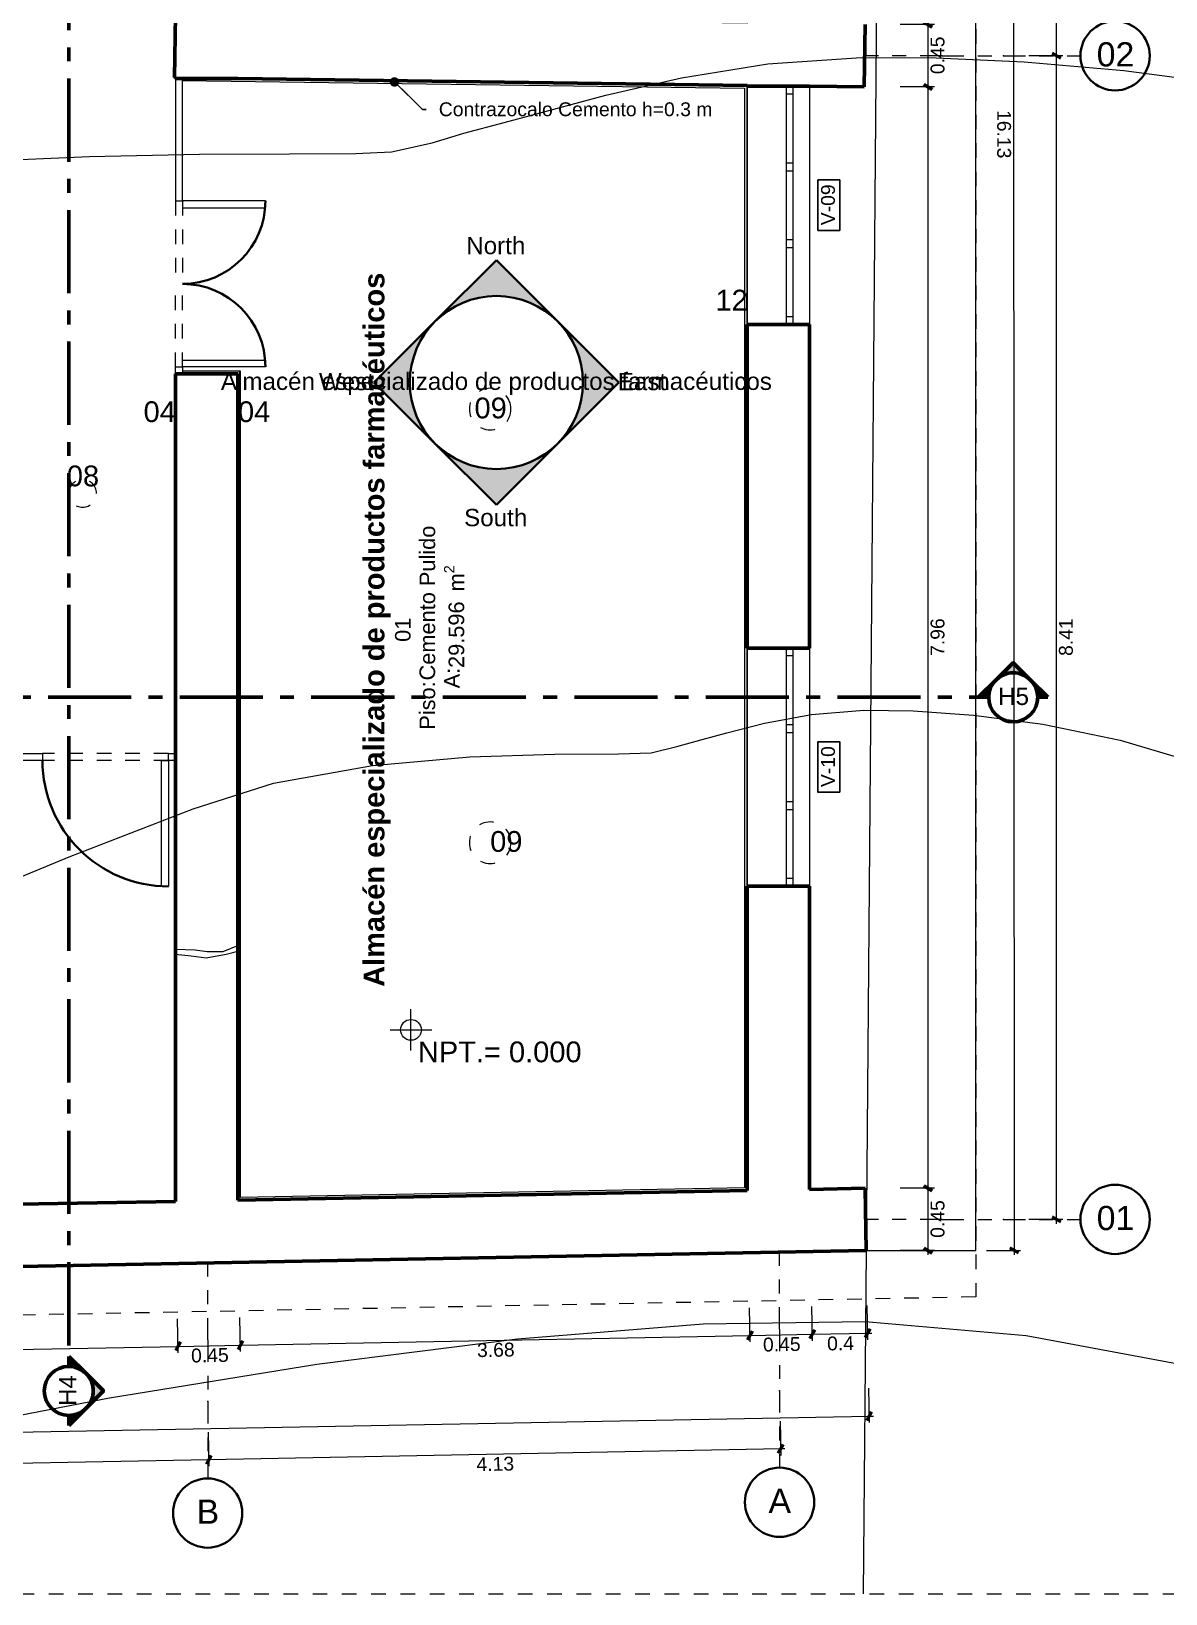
# Model space of a CAD drawing. Header units: metres. Extents: x 48 to 635, y -15 to 39.
# Drawn here: x 372.74 to 380.93, y 3.75 to 15.04 of the extents above; entities that cross this region are included whole.
import ezdxf

# ---------------------------------------------------------------- set-up
doc = ezdxf.new("R2010")
doc.units = ezdxf.units.M
doc.header["$MEASUREMENT"] = 0
for name, pattern in [('Dashed', [0.211667, 0.105833, -0.105833]), ('Dot & Dashed', [0.335139, 0.15875, -0.088194, 0, -0.088194]), ('Hidden Line', [0.15875, 0.105833, -0.052917]), ('Linea punta', [0.85, 0.6, -0.125, 0, -0.125])]:
    doc.linetypes.add(name, pattern=pattern)
for name, color, linetype in [('2D Drafting - General', 7, 'Continuous'), ('Annotation - Label', 7, 'Continuous'), ('Dimensioning - General', 7, 'Continuous'), ('Interior - Furniture', 7, 'Continuous'), ('Interior - Lamp', 7, 'Continuous'), ('Interior - Stair & Railing', 7, 'Continuous'), ('Marker - Interior Elevation', 7, 'Continuous'), ('Marker - Section', 7, 'Continuous'), ('Model Unit - Zone', 7, 'Continuous'), ('Shell - Roof', 7, 'Continuous'), ('Site & Landscape - Terrain', 7, 'Continuous'), ('Structural - Bearing', 7, 'Continuous'), ('Structural - Grid', 7, 'Continuous')]:
    doc.layers.add(name, color=color, linetype=linetype)
doc.styles.add('GENERATED_STYLE_1', font='')
doc.styles.add('GENERATED_STYLE_5', font='')
doc.styles.get('GENERATED_STYLE_1').set_extended_font_data('Arial')
doc.styles.get('GENERATED_STYLE_5').set_extended_font_data('Arial', bold=True)
doc.dimstyles.new('GENERATED_STYLE__1', dxfattribs={"dimtxt": 0.1, "dimasz": 0.0475, "dimexe": 0.18, "dimexo": 0.2, "dimgap": 0.09, "dimtad": 3, "dimzin": 0, "dimdsep": 46, "dimtxsty": 'GENERATED_STYLE_1', "dimblk": 'ARROWHEAD_2', "dimblk1": 'ARROWHEAD_2', "dimblk2": 'ARROWHEAD_2', "dimcen": 0.09, "dimclrd": 256, "dimclre": 256, "dimclrt": 5, "dimazin": 0, "dimtfac": 1, "dimtdec": 4, "dimtmove": 0, "dimatfit": 3, "dimfxl": 1, "dimtolj": 1, "dimtzin": 0, "dimarcsym": 0})
doc.dimstyles.new('GENERATED_STYLE__6', dxfattribs={"dimtxt": 0.18, "dimasz": 0.1368, "dimexe": 0.18, "dimexo": 0.0625, "dimgap": 0.09, "dimtad": 0, "dimtih": 1, "dimtoh": 1, "dimdec": 4, "dimzin": 0, "dimdsep": 46, "dimcen": 0.09, "dimadec": 0, "dimazin": 0, "dimtfac": 1, "dimtdec": 4, "dimtmove": 0, "dimatfit": 3, "dimldrblk": 'ARROWHEAD_11', "dimfxl": 1, "dimtolj": 1, "dimtzin": 0, "dimarcsym": 0})

# ---------------------------------------------------------------- blocks, each defined once
blk = doc.blocks.new('*D82', base_point=(304.384, 0))
at = {"layer": 'Dimensioning - General', "color": 151, "linetype": 'Continuous', "lineweight": 20, "true_color": 0x80c2ff}
for p, q in [((379.265, 6.68), (379.018, 6.68)), ((379.218, 6.23), (379.218, 6.68)), ((379.265, 6.23), (379.018, 6.23)), ((379.218, 6.2), (379.218, 6.23))]:
    blk.add_line(p, q, dxfattribs=at)
at = {"layer": 'Dimensioning - General', "color": 7, "linetype": 'Continuous', "lineweight": 60}
for p, q in [((379.187, 6.698), (379.249, 6.662)), ((379.187, 6.248), (379.249, 6.212))]:
    blk.add_line(p, q, dxfattribs=at)
at = {"layer": 'Dimensioning - General', "color": 5, "lineweight": 25, "insert": (379.338, 6.322), "char_height": 0.1, "attachment_point": 7, "rotation": 90, "style": 'GENERATED_STYLE_1'}
blk.add_mtext('\\A1;{\\pql;\\fArial|b0|i0|c0|p34;0.45}', dxfattribs=at)
blk = doc.blocks.new('ARROWHEAD_2')
at = {"color": 0, "linetype": 'Continuous', "lineweight": 0}
for p, q in [((0, 0), (-1, 0)), ((-0.38, -0.66), (0.38, 0.66))]:
    blk.add_line(p, q, dxfattribs=at)
blk = doc.blocks.new('*D83', base_point=(304.384, 0))
at = {"layer": 'Dimensioning - General', "color": 151, "linetype": 'Continuous', "lineweight": 20, "true_color": 0x80c2ff}
blk.add_line((379.265, 6.68), (379.018, 6.68), dxfattribs=at)
at = {"layer": 'Dimensioning - General', "color": 7, "linetype": 'Continuous', "lineweight": 60}
blk.add_line((379.187, 6.698), (379.249, 6.662), dxfattribs=at)
blk = doc.blocks.new('*D84', base_point=(304.384, 0))
at = {"layer": 'Dimensioning - General', "color": 151, "linetype": 'Continuous', "lineweight": 20, "true_color": 0x80c2ff}
for p, q in [((379.265, 14.635), (379.018, 14.635)), ((379.218, 6.68), (379.218, 14.635)), ((379.265, 6.68), (379.018, 6.68))]:
    blk.add_line(p, q, dxfattribs=at)
at = {"layer": 'Dimensioning - General', "color": 7, "linetype": 'Continuous', "lineweight": 60}
for p, q in [((379.187, 14.653), (379.249, 14.617)), ((379.187, 6.698), (379.249, 6.662))]:
    blk.add_line(p, q, dxfattribs=at)
at = {"layer": 'Dimensioning - General', "color": 5, "lineweight": 25, "insert": (379.338, 10.525), "char_height": 0.1, "attachment_point": 7, "rotation": 90, "style": 'GENERATED_STYLE_1'}
blk.add_mtext('\\A1;{\\pql;\\fArial|b0|i0|c0|p34;7.96}', dxfattribs=at)
blk = doc.blocks.new('*D85', base_point=(304.384, 0))
at = {"layer": 'Dimensioning - General', "color": 151, "linetype": 'Continuous', "lineweight": 20, "true_color": 0x80c2ff}
for p, q in [((379.265, 15.085), (379.018, 15.085)), ((379.218, 14.635), (379.218, 15.085)), ((379.265, 14.635), (379.018, 14.635))]:
    blk.add_line(p, q, dxfattribs=at)
at = {"layer": 'Dimensioning - General', "color": 7, "linetype": 'Continuous', "lineweight": 60}
for p, q in [((379.187, 15.103), (379.249, 15.067)), ((379.187, 14.653), (379.249, 14.617))]:
    blk.add_line(p, q, dxfattribs=at)
at = {"layer": 'Dimensioning - General', "color": 5, "lineweight": 25, "insert": (379.338, 14.727), "char_height": 0.1, "attachment_point": 7, "rotation": 90, "style": 'GENERATED_STYLE_1'}
blk.add_mtext('\\A1;{\\pql;\\fArial|b0|i0|c0|p34;0.45}', dxfattribs=at)
blk = doc.blocks.new('*D95', base_point=(304.384, 0))
at = {"layer": 'Dimensioning - General', "color": 151, "linetype": 'Continuous', "lineweight": 20, "true_color": 0x80c2ff}
for p, q in [((369.563, 5.411), (369.559, 5.657)), ((369.563, 5.457), (373.803, 5.538)), ((369.113, 5.449), (369.563, 5.457))]:
    blk.add_line(p, q, dxfattribs=at)
at = {"layer": 'Dimensioning - General', "color": 7, "linetype": 'Continuous', "lineweight": 60}
for p, q in [((369.13, 5.48), (369.095, 5.417)), ((369.58, 5.489), (369.545, 5.426))]:
    blk.add_line(p, q, dxfattribs=at)
at = {"layer": 'Dimensioning - General', "color": 5, "lineweight": 25, "insert": (369.207, 5.331), "char_height": 0.1, "attachment_point": 7, "rotation": 1.0914, "style": 'GENERATED_STYLE_1'}
blk.add_mtext('\\A1;{\\pql;\\fArial|b0|i0|c0|p34;0.45}', dxfattribs=at)
blk = doc.blocks.new('*D96', base_point=(304.384, 0))
at = {"layer": 'Dimensioning - General', "color": 151, "linetype": 'Continuous', "lineweight": 20, "true_color": 0x80c2ff}
for p, q in [((373.803, 5.491), (373.799, 5.738)), ((369.563, 5.457), (373.803, 5.538)), ((373.803, 5.538), (374.253, 5.547))]:
    blk.add_line(p, q, dxfattribs=at)
at = {"layer": 'Dimensioning - General', "color": 7, "linetype": 'Continuous', "lineweight": 60}
for p, q in [((373.82, 5.57), (373.785, 5.507)), ((369.58, 5.489), (369.545, 5.426))]:
    blk.add_line(p, q, dxfattribs=at)
at = {"layer": 'Dimensioning - General', "color": 5, "lineweight": 25, "insert": (371.552, 5.375), "char_height": 0.1, "attachment_point": 7, "rotation": 1.0914, "style": 'GENERATED_STYLE_1'}
blk.add_mtext('\\A1;{\\pql;\\fArial|b0|i0|c0|p34;4.24}', dxfattribs=at)
blk = doc.blocks.new('*D97', base_point=(304.384, 0))
at = {"layer": 'Dimensioning - General', "color": 151, "linetype": 'Continuous', "lineweight": 20, "true_color": 0x80c2ff}
for p, q in [((374.253, 5.5), (374.249, 5.747)), ((373.803, 5.538), (374.253, 5.547)), ((374.253, 5.547), (377.933, 5.617))]:
    blk.add_line(p, q, dxfattribs=at)
at = {"layer": 'Dimensioning - General', "color": 7, "linetype": 'Continuous', "lineweight": 60}
for p, q in [((373.82, 5.57), (373.785, 5.507)), ((374.27, 5.578), (374.235, 5.515))]:
    blk.add_line(p, q, dxfattribs=at)
at = {"layer": 'Dimensioning - General', "color": 5, "lineweight": 25, "insert": (373.897, 5.42), "char_height": 0.1, "attachment_point": 7, "rotation": 1.0914, "style": 'GENERATED_STYLE_1'}
blk.add_mtext('\\A1;{\\pql;\\fArial|b0|i0|c0|p34;0.45}', dxfattribs=at)
blk = doc.blocks.new('*D98', base_point=(304.384, 0))
at = {"layer": 'Dimensioning - General', "color": 151, "linetype": 'Continuous', "lineweight": 20, "true_color": 0x80c2ff}
for p, q in [((377.933, 5.57), (377.929, 5.817)), ((374.253, 5.547), (377.933, 5.617)), ((377.933, 5.617), (378.383, 5.625))]:
    blk.add_line(p, q, dxfattribs=at)
at = {"layer": 'Dimensioning - General', "color": 7, "linetype": 'Continuous', "lineweight": 60}
for p, q in [((377.95, 5.648), (377.915, 5.585)), ((374.27, 5.578), (374.235, 5.515))]:
    blk.add_line(p, q, dxfattribs=at)
at = {"layer": 'Dimensioning - General', "color": 5, "lineweight": 25, "insert": (375.962, 5.459), "char_height": 0.1, "attachment_point": 7, "rotation": 1.0914, "style": 'GENERATED_STYLE_1'}
blk.add_mtext('\\A1;{\\pql;\\fArial|b0|i0|c0|p34;3.68}', dxfattribs=at)
blk = doc.blocks.new('*D99', base_point=(304.384, 0))
at = {"layer": 'Dimensioning - General', "color": 151, "linetype": 'Continuous', "lineweight": 20, "true_color": 0x80c2ff}
for p, q in [((378.383, 5.579), (378.379, 5.825)), ((377.933, 5.617), (378.383, 5.625)), ((378.383, 5.625), (378.782, 5.633))]:
    blk.add_line(p, q, dxfattribs=at)
at = {"layer": 'Dimensioning - General', "color": 7, "linetype": 'Continuous', "lineweight": 60}
for p, q in [((377.95, 5.648), (377.915, 5.585)), ((378.4, 5.657), (378.365, 5.594))]:
    blk.add_line(p, q, dxfattribs=at)
at = {"layer": 'Dimensioning - General', "color": 5, "lineweight": 25, "insert": (378.027, 5.499), "char_height": 0.1, "attachment_point": 7, "rotation": 1.0914, "style": 'GENERATED_STYLE_1'}
blk.add_mtext('\\A1;{\\pql;\\fArial|b0|i0|c0|p34;0.45}', dxfattribs=at)
blk = doc.blocks.new('*D100', base_point=(304.384, 0))
at = {"layer": 'Dimensioning - General', "color": 151, "linetype": 'Continuous', "lineweight": 20, "true_color": 0x80c2ff}
for p, q in [((378.783, 5.586), (378.779, 5.833)), ((378.383, 5.625), (378.782, 5.633)), ((378.782, 5.633), (378.813, 5.634))]:
    blk.add_line(p, q, dxfattribs=at)
at = {"layer": 'Dimensioning - General', "color": 7, "linetype": 'Continuous', "lineweight": 60}
for p, q in [((378.4, 5.657), (378.365, 5.594)), ((378.765, 5.601), (378.8, 5.665))]:
    blk.add_line(p, q, dxfattribs=at)
at = {"layer": 'Dimensioning - General', "color": 5, "lineweight": 25, "insert": (378.49, 5.507), "char_height": 0.1, "attachment_point": 7, "rotation": 1.0914, "style": 'GENERATED_STYLE_1'}
blk.add_mtext('\\A1;{\\pql;\\fArial|b0|i0|c0|p34;0.4}', dxfattribs=at)
blk = doc.blocks.new('*D118', base_point=(304.384, 0))
at = {"layer": 'Dimensioning - General', "color": 151, "linetype": 'Continuous', "lineweight": 20, "true_color": 0x80c2ff}
for p, q in [((380.192, 14.86), (379.945, 14.86)), ((380.145, 6.455), (380.145, 14.86)), ((380.192, 6.455), (379.945, 6.455)), ((380.145, 6.424), (380.145, 6.455))]:
    blk.add_line(p, q, dxfattribs=at)
at = {"layer": 'Dimensioning - General', "color": 7, "linetype": 'Continuous', "lineweight": 60}
for p, q in [((380.114, 14.878), (380.176, 14.842)), ((380.114, 6.473), (380.176, 6.437))]:
    blk.add_line(p, q, dxfattribs=at)
at = {"layer": 'Dimensioning - General', "color": 5, "lineweight": 25, "insert": (380.265, 10.525), "char_height": 0.1, "attachment_point": 7, "rotation": 90, "style": 'GENERATED_STYLE_1'}
blk.add_mtext('\\A1;{\\pql;\\fArial|b0|i0|c0|p34;8.41}', dxfattribs=at)
blk = doc.blocks.new('*D119', base_point=(304.384, 0))
at = {"layer": 'Dimensioning - General', "color": 151, "linetype": 'Continuous', "lineweight": 20, "true_color": 0x80c2ff}
for p, q in [((380.192, 17.747), (379.945, 17.747)), ((380.145, 14.86), (380.145, 17.747)), ((380.192, 14.86), (379.945, 14.86))]:
    blk.add_line(p, q, dxfattribs=at)
at = {"layer": 'Dimensioning - General', "color": 7, "linetype": 'Continuous', "lineweight": 60}
for p, q in [((380.114, 17.765), (380.176, 17.729)), ((380.114, 14.878), (380.176, 14.842))]:
    blk.add_line(p, q, dxfattribs=at)
at = {"layer": 'Dimensioning - General', "color": 5, "lineweight": 25, "insert": (380.265, 16.171), "char_height": 0.1, "attachment_point": 7, "rotation": 90, "style": 'GENERATED_STYLE_1'}
blk.add_mtext('\\A1;{\\pql;\\fArial|b0|i0|c0|p34;2.89}', dxfattribs=at)
blk = doc.blocks.new('*D121', base_point=(304.384, 0))
at = {"layer": 'Dimensioning - General', "color": 151, "linetype": 'Continuous', "lineweight": 20, "true_color": 0x80c2ff}
for p, q in [((379.632, 22.363), (379.879, 22.363)), ((379.832, 22.393), (379.832, 22.363)), ((379.832, 22.363), (379.84, 6.231)), ((379.64, 6.231), (379.887, 6.231)), ((379.84, 6.231), (379.84, 6.2))]:
    blk.add_line(p, q, dxfattribs=at)
at = {"layer": 'Dimensioning - General', "color": 7, "linetype": 'Continuous', "lineweight": 60}
for p, q in [((379.863, 22.345), (379.801, 22.381)), ((379.809, 6.249), (379.872, 6.213))]:
    blk.add_line(p, q, dxfattribs=at)
at = {"layer": 'Dimensioning - General', "color": 5, "lineweight": 25, "insert": (379.716, 14.468), "char_height": 0.1, "attachment_point": 7, "rotation": 270.0302, "style": 'GENERATED_STYLE_1'}
blk.add_mtext('\\A1;{\\pql;\\fArial|b0|i0|c0|p34;16.13}', dxfattribs=at)
blk = doc.blocks.new('*D122', base_point=(304.384, 0))
at = {"layer": 'Dimensioning - General', "color": 151, "linetype": 'Continuous', "lineweight": 20, "true_color": 0x80c2ff}
for p, q in [((378.15, 4.997), (378.155, 4.75)), ((378.154, 4.797), (374.024, 4.718)), ((378.185, 4.798), (378.154, 4.797))]:
    blk.add_line(p, q, dxfattribs=at)
at = {"layer": 'Dimensioning - General', "color": 7, "linetype": 'Continuous', "lineweight": 60}
for p, q in [((374.007, 4.687), (374.042, 4.75)), ((378.137, 4.766), (378.172, 4.829))]:
    blk.add_line(p, q, dxfattribs=at)
at = {"layer": 'Dimensioning - General', "color": 5, "lineweight": 25, "insert": (375.958, 4.635), "char_height": 0.1, "attachment_point": 7, "rotation": 1.0914, "style": 'GENERATED_STYLE_1'}
blk.add_mtext('\\A1;{\\pql;\\fArial|b0|i0|c0|p34;4.13}', dxfattribs=at)
blk = doc.blocks.new('*D123', base_point=(304.384, 0))
at = {"layer": 'Dimensioning - General', "color": 151, "linetype": 'Continuous', "lineweight": 20, "true_color": 0x80c2ff}
for p, q in [((374.02, 4.918), (374.025, 4.672)), ((378.154, 4.797), (374.024, 4.718)), ((374.024, 4.718), (369.334, 4.629))]:
    blk.add_line(p, q, dxfattribs=at)
at = {"layer": 'Dimensioning - General', "color": 7, "linetype": 'Continuous', "lineweight": 60}
for p, q in [((374.007, 4.687), (374.042, 4.75)), ((369.317, 4.598), (369.352, 4.661))]:
    blk.add_line(p, q, dxfattribs=at)
at = {"layer": 'Dimensioning - General', "color": 5, "lineweight": 25, "insert": (371.548, 4.551), "char_height": 0.1, "attachment_point": 7, "rotation": 1.0914, "style": 'GENERATED_STYLE_1'}
blk.add_mtext('\\A1;{\\pql;\\fArial|b0|i0|c0|p34;4.69}', dxfattribs=at)
blk = doc.blocks.new('*D124', base_point=(304.384, 0))
at = {"layer": 'Dimensioning - General', "color": 151, "linetype": 'Continuous', "lineweight": 20, "true_color": 0x80c2ff}
for p, q in [((369.33, 4.829), (369.335, 4.582)), ((363.18, 4.712), (363.185, 4.465)), ((369.334, 4.629), (363.184, 4.512)), ((374.024, 4.718), (369.334, 4.629)), ((363.184, 4.512), (363.154, 4.511))]:
    blk.add_line(p, q, dxfattribs=at)
at = {"layer": 'Dimensioning - General', "color": 7, "linetype": 'Continuous', "lineweight": 60}
for p, q in [((369.317, 4.598), (369.352, 4.661)), ((363.202, 4.544), (363.167, 4.48))]:
    blk.add_line(p, q, dxfattribs=at)
at = {"layer": 'Dimensioning - General', "color": 5, "lineweight": 25, "insert": (366.128, 4.448), "char_height": 0.1, "attachment_point": 7, "rotation": 1.0914, "style": 'GENERATED_STYLE_1'}
blk.add_mtext('\\A1;{\\pql;\\fArial|b0|i0|c0|p34;6.15}', dxfattribs=at)
blk = doc.blocks.new('*D125', base_point=(304.384, 0))
at = {"layer": 'Dimensioning - General', "color": 151, "linetype": 'Continuous', "lineweight": 20, "true_color": 0x80c2ff}
for p, q in [((378.795, 4.988), (378.79, 5.235)), ((362.574, 4.726), (378.794, 5.035)), ((378.794, 5.035), (378.824, 5.035)), ((362.575, 4.679), (362.57, 4.926)), ((362.543, 4.725), (362.574, 4.726))]:
    blk.add_line(p, q, dxfattribs=at)
at = {"layer": 'Dimensioning - General', "color": 7, "linetype": 'Continuous', "lineweight": 60}
for p, q in [((378.776, 5.003), (378.811, 5.066)), ((362.591, 4.757), (362.557, 4.694))]:
    blk.add_line(p, q, dxfattribs=at)
at = {"layer": 'Dimensioning - General', "color": 5, "lineweight": 25, "insert": (370.515, 4.757), "char_height": 0.1, "attachment_point": 7, "rotation": 1.0914, "style": 'GENERATED_STYLE_1'}
blk.add_mtext('\\A1;{\\pql;\\fArial|b0|i0|c0|p34;16.22}', dxfattribs=at)
blk = doc.blocks.new('ARROWHEAD_11')
at = {"color": 0, "linetype": 'Continuous', "lineweight": 0}
blk.add_line((0, 0), (-1, 0), dxfattribs=at)
at = {"color": 0, "linetype": 'Continuous', "lineweight": 0, "const_width": 0.25, "flags": 128}
blk.add_lwpolyline([(-0.125, 0, 1), (0.125, 0, 1)], format="xyb", close=True, dxfattribs=at)

msp = doc.modelspace()

# ---------------------------------------------------------------- hatches: boundary and pattern name
at = {"layer": 'Marker - Interior Elevation', "linetype": 'Continuous', "lineweight": 35, "true_color": 0x40a5ff}
for points in [[(376.543, 12.942), (376.101, 13.384), (375.659, 12.942, -0.414214)], [(375.659, 12.942), (375.217, 12.5), (375.659, 12.058, -0.414214)], [(376.543, 12.058), (376.985, 12.5), (376.543, 12.942, -0.414214)], [(375.659, 12.058), (376.101, 11.616), (376.543, 12.058, -0.414214)]]:
    msp.add_hatch(color=161, dxfattribs=at).paths.add_polyline_path(points)
at = {"layer": 'Marker - Section', "linetype": 'Continuous', "lineweight": 0, "true_color": 0x000000}
for points in [[(379.958, 10.351), (379.833, 10.476), (379.708, 10.351, -0.414214)], [(379.583, 10.226), (379.656, 10.226, -0.198912), (379.708, 10.351)], [(380.083, 10.226), (379.958, 10.351, -0.198912), (380.01, 10.226)], [(373.013, 5.466), (373.013, 5.393, -0.198912), (373.138, 5.341)], [(373.138, 5.091), (373.263, 5.216), (373.138, 5.341, -0.414214)], [(373.013, 4.966), (373.138, 5.091, -0.198912), (373.013, 5.039)]]:
    msp.add_hatch(color=18, dxfattribs=at).paths.add_polyline_path(points)

# ---------------------------------------------------------------- linework, layer by layer
at = {"layer": '2D Drafting - General', "color": 7, "linetype": 'Continuous', "lineweight": 13, "flags": 128}
msp.add_lwpolyline([(373.783, 8.406), (373.926, 8.401), (374.012, 8.389), (374.129, 8.389), (374.233, 8.433), (374.233, 8.389), (374.149, 8.369), (374.006, 8.343), (373.896, 8.356), (373.783, 8.369)], close=True, dxfattribs=at)
at = {"layer": 'Interior - Furniture', "color": 7, "linetype": 'Continuous', "lineweight": 13}
for p, q in [((379.031, 37.311), (378.771, 6.23)), ((378.038, 10.039), (378.376, 10.103)), ((378.376, 10.103), (378.755, 10.134)), ((378.755, 10.134), (379.111, 10.128)), ((379.111, 10.128), (379.546, 10.098)), ((379.546, 10.098), (380.048, 10.031)), ((377.587, 9.921), (377.766, 9.969)), ((377.766, 9.969), (378.038, 10.039)), ((380.048, 10.031), (380.605, 9.916)), ((376.983, 9.819), (377.218, 9.825)), ((377.218, 9.825), (377.403, 9.87)), ((377.403, 9.87), (377.587, 9.921)), ((380.605, 9.916), (381.205, 9.739)), ((374.491, 9.607), (375.207, 9.734)), ((375.207, 9.734), (375.908, 9.796)), ((375.908, 9.796), (376.523, 9.816)), ((376.523, 9.816), (376.983, 9.819)), ((373.912, 9.42), (374.491, 9.607)), ((373.016, 9.074), (373.912, 9.42)), ((371.894, 8.613), (373.016, 9.074)), ((375.484, 7.674), (375.484, 7.974)), ((375.334, 7.824), (375.634, 7.824)), ((362.465, 5.919), (378.771, 6.23)), ((378.771, 6.23), (362.465, 5.919)), ((378.771, 6.23), (378.75, 3.751))]:
    msp.add_line(p, q, dxfattribs=at)
at = {"layer": 'Interior - Furniture', "color": 8, "linetype": 'Dashed', "lineweight": 13}
for p, q in [((379.563, 6.23), (379.563, 22.362)), ((378.763, 15.085), (378.757, 14.635)), ((378.757, 14.635), (378.363, 14.64)), ((378.363, 14.64), (378.363, 6.672)), ((378.363, 6.672), (378.763, 6.68)), ((378.763, 6.68), (378.771, 6.23)), ((378.771, 6.23), (379.563, 6.23)), ((352.761, 3.751), (390.261, 3.751))]:
    msp.add_line(p, q, dxfattribs=at)
at = {"layer": 'Interior - Furniture', "color": 8, "linetype": 'Continuous', "lineweight": 13}
for p, q in [((377.437, 14.701), (378.062, 14.802)), ((378.062, 14.802), (378.736, 14.848)), ((378.736, 14.848), (379.278, 14.844)), ((379.278, 14.844), (379.913, 14.816)), ((379.913, 14.816), (380.632, 14.754)), ((376.891, 14.575), (377.437, 14.701)), ((380.632, 14.754), (381.425, 14.649)), ((376.454, 14.458), (376.891, 14.575)), ((376.156, 14.379), (376.454, 14.458)), ((375.865, 14.302), (376.156, 14.379)), ((375.343, 14.167), (375.636, 14.232)), ((375.636, 14.232), (375.865, 14.302)), ((372.263, 14.092), (373.162, 14.133)), ((373.162, 14.133), (373.956, 14.15)), ((373.956, 14.15), (374.61, 14.152)), ((374.61, 14.152), (375.085, 14.154)), ((375.085, 14.154), (375.343, 14.167)), ((378.771, 6.23), (362.551, 5.921)), ((376.254, 5.593), (377.595, 5.7)), ((377.595, 5.7), (378.764, 5.718)), ((378.764, 5.718), (379.927, 5.617)), ((374.804, 5.41), (376.254, 5.593)), ((379.927, 5.617), (381.051, 5.408)), ((373.306, 5.167), (374.804, 5.41)), ((371.825, 4.878), (373.306, 5.167))]:
    msp.add_line(p, q, dxfattribs=at)
at = {"layer": 'Interior - Furniture', "color": 30, "linetype": 'Hidden Line', "lineweight": 18, "true_color": 0xff6600}
for p, q in [((373.783, 13.812), (373.783, 13.212)), ((373.833, 13.812), (373.833, 13.212)), ((373.783, 12.612), (373.783, 13.212)), ((373.833, 12.612), (373.833, 13.212)), ((373.733, 9.82), (372.823, 9.82)), ((373.733, 9.77), (372.823, 9.77))]:
    msp.add_line(p, q, dxfattribs=at)
at = {"layer": 'Interior - Furniture', "color": 55, "linetype": 'Continuous', "lineweight": 13, "true_color": 0xa2a233}
for p, q in [((377.909, 13.121), (377.909, 13.087)), ((377.909, 13.121), (377.91, 13.121)), ((377.91, 13.145), (377.91, 13.146)), ((377.91, 13.146), (377.91, 13.146)), ((377.91, 13.146), (377.91, 13.146)), ((377.913, 13.146), (377.91, 13.146)), ((377.91, 13.144), (377.91, 13.145)), ((377.91, 13.142), (377.91, 13.144)), ((377.91, 13.14), (377.91, 13.142)), ((377.91, 13.138), (377.91, 13.14)), ((377.91, 13.136), (377.91, 13.138)), ((377.91, 13.036), (377.91, 13.136)), ((377.913, 13.136), (377.91, 13.136)), ((377.91, 13.121), (377.91, 13.087)), ((377.913, 13.145), (377.913, 13.146)), ((377.913, 13.146), (377.913, 13.146)), ((377.913, 13.146), (377.913, 13.146)), ((377.913, 13.144), (377.913, 13.145)), ((377.913, 13.142), (377.913, 13.144)), ((377.913, 13.14), (377.913, 13.142)), ((377.913, 13.138), (377.913, 13.14)), ((377.913, 13.136), (377.913, 13.138)), ((377.913, 13.036), (377.913, 13.136)), ((377.909, 13.087), (377.91, 13.087)), ((377.909, 13.085), (377.909, 13.051)), ((377.909, 13.085), (377.91, 13.085)), ((377.909, 13.051), (377.91, 13.051)), ((377.91, 13.085), (377.91, 13.051)), ((377.91, 13.034), (377.91, 13.036)), ((377.913, 13.036), (377.91, 13.036)), ((377.91, 13.033), (377.91, 13.034)), ((377.91, 13.031), (377.91, 13.033)), ((377.91, 13.029), (377.91, 13.031)), ((377.91, 13.028), (377.91, 13.029)), ((377.91, 13.027), (377.91, 13.028)), ((377.91, 13.026), (377.91, 13.027)), ((377.91, 13.027), (377.91, 13.027)), ((377.913, 13.026), (377.91, 13.026)), ((377.913, 13.034), (377.913, 13.036)), ((377.913, 13.033), (377.913, 13.034)), ((377.913, 13.031), (377.913, 13.033)), ((377.913, 13.029), (377.913, 13.031)), ((377.913, 13.028), (377.913, 13.029)), ((377.913, 13.027), (377.913, 13.028)), ((377.913, 13.026), (377.913, 13.027)), ((377.913, 13.027), (377.913, 13.027)), ((373.78, 12.32), (373.78, 12.32)), ((373.78, 12.32), (373.78, 12.32)), ((373.78, 12.32), (373.78, 12.319)), ((373.783, 12.32), (373.78, 12.32)), ((373.78, 12.319), (373.78, 12.317)), ((373.78, 12.317), (373.78, 12.316)), ((373.78, 12.316), (373.78, 12.314)), ((373.78, 12.314), (373.78, 12.312)), ((373.78, 12.312), (373.78, 12.31)), ((373.78, 12.31), (373.78, 12.25)), ((373.783, 12.31), (373.78, 12.31)), ((373.783, 12.32), (373.783, 12.32)), ((373.783, 12.32), (373.783, 12.32)), ((373.783, 12.32), (373.783, 12.319)), ((373.783, 12.319), (373.783, 12.317)), ((373.783, 12.317), (373.783, 12.316)), ((373.783, 12.316), (373.783, 12.314)), ((373.783, 12.314), (373.783, 12.312)), ((373.783, 12.312), (373.783, 12.31)), ((373.783, 12.31), (373.783, 12.25)), ((374.233, 12.32), (374.233, 12.32)), ((374.233, 12.32), (374.233, 12.32)), ((374.233, 12.32), (374.233, 12.319)), ((374.233, 12.32), (374.236, 12.32)), ((374.233, 12.319), (374.233, 12.317)), ((374.233, 12.317), (374.233, 12.316)), ((374.233, 12.316), (374.233, 12.314)), ((374.233, 12.314), (374.233, 12.312)), ((374.233, 12.312), (374.233, 12.31)), ((374.233, 12.31), (374.233, 12.25)), ((374.233, 12.31), (374.236, 12.31)), ((374.236, 12.32), (374.236, 12.32)), ((374.236, 12.32), (374.236, 12.32)), ((374.236, 12.32), (374.236, 12.319)), ((374.236, 12.319), (374.236, 12.317)), ((374.236, 12.317), (374.236, 12.316)), ((374.236, 12.316), (374.236, 12.314)), ((374.236, 12.314), (374.236, 12.312)), ((374.236, 12.312), (374.236, 12.31)), ((374.236, 12.31), (374.236, 12.25)), ((373.779, 12.26), (373.779, 12.3)), ((373.779, 12.3), (373.78, 12.3)), ((373.779, 12.26), (373.78, 12.26)), ((373.78, 12.25), (373.78, 12.248)), ((373.783, 12.25), (373.78, 12.25)), ((373.78, 12.248), (373.78, 12.246)), ((373.78, 12.246), (373.78, 12.245)), ((373.78, 12.245), (373.78, 12.243)), ((373.78, 12.243), (373.78, 12.242)), ((373.78, 12.242), (373.78, 12.241)), ((373.78, 12.241), (373.78, 12.24)), ((373.78, 12.24), (373.78, 12.24)), ((373.783, 12.24), (373.78, 12.24)), ((373.783, 12.25), (373.783, 12.248)), ((373.783, 12.248), (373.783, 12.246)), ((373.783, 12.246), (373.783, 12.245)), ((373.783, 12.245), (373.783, 12.243)), ((373.783, 12.243), (373.783, 12.242)), ((373.783, 12.242), (373.783, 12.241)), ((373.783, 12.241), (373.783, 12.24)), ((373.783, 12.24), (373.783, 12.24)), ((374.233, 12.25), (374.233, 12.248)), ((374.233, 12.25), (374.236, 12.25)), ((374.233, 12.248), (374.233, 12.246)), ((374.233, 12.246), (374.233, 12.245)), ((374.233, 12.245), (374.233, 12.243)), ((374.233, 12.243), (374.233, 12.242)), ((374.233, 12.242), (374.233, 12.241)), ((374.233, 12.241), (374.233, 12.24)), ((374.233, 12.24), (374.236, 12.24)), ((374.233, 12.24), (374.233, 12.24)), ((374.237, 12.3), (374.236, 12.3)), ((374.237, 12.26), (374.236, 12.26)), ((374.236, 12.25), (374.236, 12.248)), ((374.236, 12.248), (374.236, 12.246)), ((374.236, 12.246), (374.236, 12.245)), ((374.236, 12.245), (374.236, 12.243)), ((374.236, 12.243), (374.236, 12.242)), ((374.236, 12.242), (374.236, 12.241)), ((374.236, 12.241), (374.236, 12.24)), ((374.236, 12.24), (374.236, 12.24)), ((374.237, 12.26), (374.237, 12.3))]:
    msp.add_line(p, q, dxfattribs=at)
at = {"layer": 'Interior - Furniture', "color": 104, "linetype": 'Continuous', "lineweight": 13, "true_color": 0x029e21, "flags": 128}
for points in [[(373.783, 13.812), (373.833, 13.812), (373.833, 14.702), (373.783, 14.702)], [(373.783, 12.612), (373.833, 12.612), (373.833, 12.562), (373.783, 12.562)], [(372.397, 9.77), (372.397, 9.82), (372.823, 9.82), (372.823, 9.77)], [(373.733, 9.77), (373.733, 9.82), (373.783, 9.82), (373.783, 9.77)]]:
    msp.add_lwpolyline(points, close=True, dxfattribs=at)
at = {"layer": 'Interior - Furniture', "color": 30, "linetype": 'Continuous', "lineweight": 18, "true_color": 0xff6600, "flags": 128}
for points in [[(373.833, 13.762), (374.433, 13.762), (374.433, 13.812), (373.833, 13.812)], [(373.833, 12.662), (374.433, 12.662), (374.433, 12.612), (373.833, 12.612)], [(373.733, 9.77), (373.733, 8.86), (373.683, 8.86), (373.683, 9.77)]]:
    msp.add_lwpolyline(points, close=True, dxfattribs=at)
at = {"layer": 'Interior - Furniture', "color": 7, "linetype": 'Continuous', "lineweight": 13}
msp.add_circle((375.484, 7.824), 0.075, dxfattribs=at)
at = {"layer": 'Interior - Furniture', "color": 5, "linetype": 'Continuous', "lineweight": 35}
for centre, radius, start, end in [((373.833, 13.812), 0.6, 270, 0), ((373.833, 12.612), 0.6, 0, 90), ((373.733, 9.77), 0.91, 180, 270)]:
    msp.add_arc(centre, radius, start, end, dxfattribs=at)
at = {"layer": 'Interior - Lamp', "color": 2, "linetype": 'Dashed', "lineweight": 13, "true_color": 0xffeb28, "flags": 128}
for points in [[(376.206, 12.308, 1), (375.906, 12.308, 1)], [(373.213, 11.699, 1), (373.013, 11.699, 1)], [(376.206, 9.176, 1), (375.906, 9.176, 1)]]:
    msp.add_lwpolyline(points, format="xyb", close=True, dxfattribs=at)
at = {"layer": 'Interior - Stair & Railing', "color": 161, "linetype": 'Continuous', "lineweight": 13, "true_color": 0xaaaaff}
for p, q in [((373.833, 14.701), (373.832, 14.681)), ((373.832, 14.681), (377.893, 14.627)), ((377.913, 14.646), (373.833, 14.701)), ((377.893, 14.627), (377.893, 6.683)), ((377.913, 6.664), (377.913, 14.646)), ((373.833, 12.582), (373.833, 12.562)), ((374.253, 12.582), (373.833, 12.582)), ((373.833, 12.562), (374.233, 12.562)), ((374.233, 12.562), (374.233, 6.594)), ((374.253, 6.614), (374.253, 12.582)), ((374.233, 6.594), (377.913, 6.664)), ((377.893, 6.683), (374.253, 6.614))]:
    msp.add_line(p, q, dxfattribs=at)
at = {"layer": 'Marker - Interior Elevation', "color": 161, "linetype": 'Continuous', "lineweight": 35, "true_color": 0x40a5ff}
for p, q in [((376.101, 13.384), (375.659, 12.942)), ((376.543, 12.942), (376.101, 13.384)), ((375.659, 12.942), (375.217, 12.5)), ((376.985, 12.5), (376.543, 12.942)), ((375.217, 12.5), (375.659, 12.058)), ((376.543, 12.058), (376.985, 12.5)), ((375.659, 12.058), (376.101, 11.616)), ((376.101, 11.616), (376.543, 12.058))]:
    msp.add_line(p, q, dxfattribs=at)
at = {"layer": 'Marker - Interior Elevation', "color": 161, "linetype": 'Continuous', "lineweight": 35, "true_color": 0x40a5ff, "flags": 128}
msp.add_lwpolyline([(376.726, 12.5, 1), (375.476, 12.5, 1)], format="xyb", close=True, dxfattribs=at)
at = {"layer": 'Marker - Section', "color": 7, "linetype": 'Linea punta', "lineweight": 60}
for p, q in [((373.013, 23.245), (373.013, 5.466)), ((361.464, 10.226), (379.583, 10.226))]:
    msp.add_line(p, q, dxfattribs=at)
at = {"layer": 'Marker - Section', "color": 7, "linetype": 'Continuous', "lineweight": 60, "flags": 128}
for points in [[(379.958, 10.351, 0.414214), (379.708, 10.351), (379.833, 10.476)], [(379.583, 10.226), (379.656, 10.226, -0.198912), (379.708, 10.351)], [(380.083, 10.226), (380.01, 10.226, 0.198912), (379.958, 10.351)], [(373.013, 5.466), (373.013, 5.393, -0.198912), (373.138, 5.341)], [(373.138, 5.091, 0.414214), (373.138, 5.341), (373.263, 5.216)], [(373.013, 4.966), (373.013, 5.039, 0.198912), (373.138, 5.091)]]:
    msp.add_lwpolyline(points, format="xyb", close=True, dxfattribs=at)
at = {"layer": 'Marker - Section', "color": 7, "linetype": 'Continuous', "lineweight": 60}
for centre in [(379.833, 10.226), (373.013, 5.216)]:
    msp.add_circle(centre, 0.177, dxfattribs=at)
at = {"layer": 'Shell - Roof', "color": 23, "linetype": 'Hidden Line', "lineweight": 13, "true_color": 0xbf8080, "flags": 128}
for points in [[(379.563, 17.522), (379.563, 5.895)], [(379.563, 5.895), (370.643, 5.725), (361.543, 5.552)]]:
    msp.add_lwpolyline(points, dxfattribs=at)
at = {"layer": 'Site & Landscape - Terrain', "color": 7, "linetype": 'Continuous', "lineweight": 13, "flags": 128}
msp.add_lwpolyline([(378.763, 15.085), (378.757, 14.635), (378.363, 14.64), (378.363, 6.672), (378.763, 6.68), (378.771, 6.23), (379.563, 6.23), (379.563, 22.362)], dxfattribs=at)
at = {"layer": 'Structural - Bearing', "color": 7, "linetype": 'Continuous', "lineweight": 60}
for p, q in [((373.783, 15.152), (373.777, 14.702)), ((373.783, 15.152), (373.777, 14.702)), ((373.783, 14.696), (374.233, 14.696)), ((373.783, 14.696), (374.233, 14.696)), ((378.193, 14.64), (377.913, 14.64)), ((378.193, 14.64), (377.913, 14.64)), ((378.243, 14.64), (378.193, 14.64)), ((378.243, 14.64), (378.193, 14.64)), ((378.243, 14.64), (378.193, 14.64)), ((378.363, 14.64), (378.243, 14.64)), ((378.363, 14.64), (378.243, 14.64)), ((378.193, 12.92), (377.913, 12.92)), ((378.193, 12.92), (377.913, 12.92)), ((378.243, 12.92), (378.193, 12.92)), ((378.243, 12.92), (378.193, 12.92)), ((378.243, 12.92), (378.193, 12.92)), ((378.363, 12.92), (378.243, 12.92)), ((378.363, 12.92), (378.243, 12.92)), ((373.783, 12.562), (374.233, 12.562)), ((373.783, 12.562), (374.233, 12.562)), ((378.193, 10.582), (377.913, 10.582)), ((378.193, 10.582), (377.913, 10.582)), ((378.243, 10.582), (378.193, 10.582)), ((378.243, 10.582), (378.193, 10.582)), ((378.243, 10.582), (378.193, 10.582)), ((378.363, 10.582), (378.243, 10.582)), ((378.363, 10.582), (378.243, 10.582)), ((378.193, 8.862), (377.913, 8.862)), ((378.193, 8.862), (377.913, 8.862)), ((378.243, 8.862), (378.193, 8.862)), ((378.243, 8.862), (378.193, 8.862)), ((378.243, 8.862), (378.193, 8.862)), ((378.363, 8.862), (378.243, 8.862)), ((378.363, 8.862), (378.243, 8.862))]:
    msp.add_line(p, q, dxfattribs=at)
at = {"layer": 'Structural - Bearing', "color": 30, "linetype": 'Continuous', "lineweight": 18, "true_color": 0xff6600}
for p, q in [((377.913, 14.64), (377.913, 12.92)), ((378.193, 14.585), (378.193, 14.085)), ((378.243, 14.085), (378.243, 14.585)), ((378.363, 14.64), (378.363, 12.92)), ((378.193, 14.03), (378.193, 13.53)), ((378.243, 13.53), (378.243, 14.03)), ((378.193, 13.475), (378.193, 12.975)), ((378.243, 12.975), (378.243, 13.475)), ((377.913, 10.582), (377.913, 8.862)), ((378.193, 10.527), (378.193, 10.027)), ((378.243, 10.027), (378.243, 10.527)), ((378.363, 10.582), (378.363, 8.862)), ((378.193, 9.972), (378.193, 9.472)), ((378.243, 9.472), (378.243, 9.972)), ((378.193, 9.417), (378.193, 8.917)), ((378.243, 8.917), (378.243, 9.417))]:
    msp.add_line(p, q, dxfattribs=at)
at = {"layer": 'Structural - Bearing', "color": 30, "linetype": 'Continuous', "lineweight": 20, "true_color": 0xff6600}
for p, q in [((378.193, 14.64), (378.193, 14.585)), ((378.193, 14.585), (378.243, 14.585)), ((378.243, 14.585), (378.243, 14.64)), ((378.243, 14.085), (378.193, 14.085)), ((378.193, 14.085), (378.193, 14.045)), ((378.193, 14.045), (378.193, 14.03)), ((378.193, 14.03), (378.243, 14.03)), ((378.243, 14.045), (378.243, 14.085)), ((378.243, 14.03), (378.243, 14.045)), ((378.243, 13.53), (378.193, 13.53)), ((378.193, 13.53), (378.193, 13.515)), ((378.193, 13.515), (378.193, 13.475)), ((378.193, 13.475), (378.243, 13.475)), ((378.243, 13.515), (378.243, 13.53)), ((378.243, 13.475), (378.243, 13.515)), ((378.243, 12.975), (378.193, 12.975)), ((378.193, 12.975), (378.193, 12.92)), ((378.243, 12.92), (378.243, 12.975)), ((378.193, 10.582), (378.193, 10.527)), ((378.193, 10.527), (378.243, 10.527)), ((378.243, 10.527), (378.243, 10.582)), ((378.243, 10.027), (378.193, 10.027)), ((378.193, 10.027), (378.193, 9.987)), ((378.193, 9.987), (378.193, 9.972)), ((378.193, 9.972), (378.243, 9.972)), ((378.243, 9.987), (378.243, 10.027)), ((378.243, 9.972), (378.243, 9.987)), ((378.243, 9.472), (378.193, 9.472)), ((378.193, 9.472), (378.193, 9.457)), ((378.193, 9.457), (378.193, 9.417)), ((378.193, 9.417), (378.243, 9.417)), ((378.243, 9.457), (378.243, 9.472)), ((378.243, 9.417), (378.243, 9.457)), ((378.243, 8.917), (378.193, 8.917)), ((378.193, 8.917), (378.193, 8.862)), ((378.243, 8.862), (378.243, 8.917))]:
    msp.add_line(p, q, dxfattribs=at)
at = {"layer": 'Structural - Bearing', "color": 161, "linetype": 'Continuous', "lineweight": 25, "true_color": 0x40a5ff}
for p, q in [((378.58, 13.598), (378.58, 13.963)), ((378.58, 9.54), (378.58, 9.905))]:
    msp.add_line(p, q, dxfattribs=at)
at = {"layer": 'Structural - Bearing', "color": 123, "linetype": 'Continuous', "lineweight": 20, "true_color": 0x71cebe, "flags": 128}
msp.add_lwpolyline([(367.013, 17.524), (377.913, 17.522), (377.913, 15.096), (373.783, 15.152), (373.777, 14.702), (377.913, 14.646), (377.913, 6.664), (374.233, 6.594), (374.233, 12.562), (373.783, 12.562), (373.783, 6.585), (369.543, 6.504), (369.565, 14.758), (372.397, 14.72), (372.403, 15.17), (369.566, 15.208), (369.116, 15.21), (369.093, 6.496), (363.393, 6.387)], dxfattribs=at)
at = {"layer": 'Structural - Bearing', "color": 7, "linetype": 'Continuous', "lineweight": 60, "flags": 128}
for points in [[(378.757, 14.635), (378.763, 15.085)], [(373.777, 14.702), (373.783, 14.702)], [(373.783, 14.702), (373.783, 14.696)], [(374.233, 14.696), (377.913, 14.646)], [(377.913, 14.646), (377.913, 14.64)], [(378.363, 14.64), (378.757, 14.635)], [(377.913, 12.92), (377.913, 10.582)], [(378.363, 10.582), (378.363, 12.92)], [(373.783, 12.562), (373.783, 6.585)], [(374.233, 6.594), (374.233, 12.562)], [(377.913, 8.862), (377.913, 6.664)], [(378.363, 6.672), (378.363, 8.862)], [(377.913, 6.664), (374.233, 6.594)], [(378.763, 6.68), (378.363, 6.672)], [(378.771, 6.23), (378.763, 6.68)], [(373.783, 6.585), (372.653, 6.564)], [(372.661, 6.114), (378.771, 6.23)]]:
    msp.add_lwpolyline(points, dxfattribs=at)
at = {"layer": 'Structural - Bearing', "color": 161, "linetype": 'Continuous', "lineweight": 25, "true_color": 0x40a5ff, "flags": 128}
for points in [[(378.58, 13.598), (378.58, 13.963), (378.423, 13.963), (378.423, 13.598)], [(378.58, 9.54), (378.58, 9.905), (378.423, 9.905), (378.423, 9.54)]]:
    msp.add_lwpolyline(points, close=True, dxfattribs=at)
at = {"layer": 'Structural - Grid', "color": 104, "linetype": 'Dot & Dashed', "lineweight": 13, "true_color": 0x029e21}
for p, q in [((379.319, 14.86), (378.763, 14.86)), ((379.319, 14.86), (379.763, 14.86)), ((379.763, 14.86), (380.319, 14.86)), ((379.319, 6.455), (378.763, 6.455)), ((379.319, 6.455), (379.763, 6.455)), ((379.763, 6.455), (380.319, 6.455)), ((378.146, 5.662), (378.146, 6.218)), ((374.016, 5.584), (374.016, 6.139)), ((378.146, 5.662), (378.146, 5.218)), ((374.016, 5.584), (374.016, 5.139)), ((378.146, 5.218), (378.146, 4.662)), ((374.016, 5.139), (374.016, 4.584))]:
    msp.add_line(p, q, dxfattribs=at)
at = {"layer": 'Structural - Grid', "color": 7, "linetype": 'Continuous', "lineweight": 35}
for centre in [(380.569, 14.86), (380.569, 6.455), (378.146, 4.412), (374.016, 4.334)]:
    msp.add_circle(centre, 0.25, dxfattribs=at)
at = {"layer": 'Structural - Grid', "color": 104, "linetype": 'Dot & Dashed', "lineweight": 13, "true_color": 0x029e21}
for p in [(379.763, 14.86), (379.763, 14.86), (379.763, 6.455), (379.763, 6.455), (378.146, 5.218), (378.146, 5.218), (374.016, 5.139), (374.016, 5.139)]:
    msp.add_point(p, dxfattribs=at)

# ---------------------------------------------------------------- texts
at = {"layer": 'Annotation - Label', "color": 5, "linetype": 'Continuous', "lineweight": 25, "style": 'GENERATED_STYLE_1'}
for s, insert, char_height, attachment_point in [('\\A1;{\\pql;\\fArial|b0|i0|c0|p34;Contrazocalo Cemento h=0.3 m}', (375.685, 14.473), 0.1, 4), ('\\A1;{\\pql;\\fArial|b0|i0|c0|p34;12}', (377.683, 13.095), 0.15, 4), ('\\A1;{\\pql;\\fArial|b0|i0|c0|p34;04}', (373.553, 12.288), 0.15, 4), ('\\A1;{\\pql;\\fArial|b0|i0|c0|p34;04}', (374.235, 12.288), 0.15, 4), ('\\A1;{\\pql;\\fArial|b0|i0|c0|p34;09}', (375.943, 12.315), 0.15, 4), ('\\A1;{\\pql;\\fArial|b0|i0|c0|p34;08}', (372.999, 11.748), 0.15, 7), ('\\A1;{\\pql;\\fArial|b0|i0|c0|p34;09}', (376.056, 9.184), 0.15, 4)]:
    msp.add_mtext(s, dxfattribs=dict(at, insert=insert, char_height=char_height, attachment_point=attachment_point))
at = {"layer": 'Interior - Furniture', "color": 7, "lineweight": 13, "insert": (375.534, 7.74), "char_height": 0.15, "attachment_point": 1, "style": 'GENERATED_STYLE_1'}
msp.add_mtext('\\A1;{\\pql;\\fArial|b0|i0|c0|p34;NPT.= 0.000}', dxfattribs=at)
at = {"layer": 'Marker - Interior Elevation', "color": 161, "lineweight": 35, "true_color": 0x40a5ff, "char_height": 0.125, "style": 'GENERATED_STYLE_1'}
for s, insert, attachment_point in [('\\A1;{\\pqr;\\pt0;\\fArial|b0|i0|c0|p34;North}', (376.31, 13.425), 9), ('\\A1;{\\pqc;\\pt0;\\fArial|b0|i0|c0|p34;Almacén especializado de productos farmacéuticos}', (376.101, 12.49), 5), ('\\A1;{\\pqr;\\pt0;\\fArial|b0|i0|c0|p34;West}', (375.217, 12.506), 6), ('\\A1;{\\pqr;\\pt0;\\fArial|b0|i0|c0|p34;East}', (377.327, 12.506), 6), ('\\A1;{\\pqr;\\pt0;\\fArial|b0|i0|c0|p34;South}', (376.324, 11.587), 3)]:
    msp.add_mtext(s, dxfattribs=dict(at, insert=insert, attachment_point=attachment_point))
at = {"layer": 'Marker - Section', "color": 7, "lineweight": 60, "insert": (379.724, 10.169), "char_height": 0.125, "attachment_point": 7, "style": 'GENERATED_STYLE_1'}
msp.add_mtext('\\A1;{\\pql;\\pt0;\\fArial|b0|i0|c0|p34;H5}', dxfattribs=at)
at = {"layer": 'Marker - Section', "color": 7, "lineweight": 60, "insert": (373.068, 5.107), "char_height": 0.125, "attachment_point": 7, "rotation": 90, "style": 'GENERATED_STYLE_1'}
msp.add_mtext('\\A1;{\\pql;\\pt0;\\fArial|b0|i0|c0|p34;H4}', dxfattribs=at)
at = {"layer": 'Model Unit - Zone', "color": 7, "lineweight": 13, "char_height": 0.15, "attachment_point": 2, "rotation": 90, "style": 'GENERATED_STYLE_5'}
for s, insert in [('\\A1;{\\pqc;\\pt0;\\fArial|b1|i0|c0|p34;}', (375.108, 13.242)), ('\\A1;{\\pqc;\\pt0;\\fArial|b1|i0|c0|p34;Almacén especializado de productos farmacéuticos}', (375.142, 10.714))]:
    msp.add_mtext(s, dxfattribs=dict(at, insert=insert))
at = {"layer": 'Model Unit - Zone', "color": 5, "lineweight": 25, "char_height": 0.1125, "attachment_point": 2, "rotation": 90, "style": 'GENERATED_STYLE_1'}
for s, insert in [('\\A1;{\\pqc;\\pt0;\\fArial|b0|i0|c0|p34;Cemento Pulido}', (375.546, 10.907)), ('\\A1;{\\pqc;\\pt0,2.3;\\fArial|b0|i0|c0|p34;29.596\\fArial|b0|i0|c0|p34;\\A1{\\H.66x;\\S^  ;}\\fArial|b0|i0|c0|p34; m\\fArial|b0|i0|c0|p34;\\A1{\\H.66x;\\S2^  ;}}', (375.723, 10.809)), ('\\A1;{\\pqc;\\pt0;\\fArial|b0|i0|c0|p34;}', (375.344, 10.799)), ('\\A1;{\\pqc;\\pt0;\\fArial|b0|i0|c0|p34;01}', (375.369, 10.714)), ('\\A1;{\\pqc;\\pt0;\\fArial|b0|i0|c0|p34;A: }', (375.723, 10.365)), ('\\A1;{\\pqc;\\pt0;\\fArial|b0|i0|c0|p34;Piso: }', (375.546, 10.167))]:
    msp.add_mtext(s, dxfattribs=dict(at, insert=insert))
at = {"layer": 'Structural - Bearing', "color": 7, "lineweight": 13, "char_height": 0.1, "attachment_point": 7, "rotation": 90, "style": 'GENERATED_STYLE_1'}
for s, insert in [('\\A1;{\\pql;\\pt0;\\fArial|b0|i0|c0|p34;V-09}', (378.547, 13.636)), ('\\A1;{\\pql;\\pt0;\\fArial|b0|i0|c0|p34;V-10}', (378.547, 9.578))]:
    msp.add_mtext(s, dxfattribs=dict(at, insert=insert))
at = {"layer": 'Structural - Grid', "color": 7, "lineweight": 13, "char_height": 0.175, "attachment_point": 4, "style": 'GENERATED_STYLE_1'}
for s, insert in [('\\A1;{\\pql;\\pt0;\\fArial|b0|i0|c0|p34;02}', (380.436, 14.869)), ('\\A1;{\\pql;\\pt0;\\fArial|b0|i0|c0|p34;01}', (380.436, 6.464)), ('\\A1;{\\pql;\\pt0;\\fArial|b0|i0|c0|p34;B}', (373.936, 4.344)), ('\\A1;{\\pql;\\pt0;\\fArial|b0|i0|c0|p34;A}', (378.066, 4.422))]:
    msp.add_mtext(s, dxfattribs=dict(at, insert=insert))

# ---------------------------------------------------------------- dimensions: what is measured, and where the dimension line sits
at = {"layer": 'Dimensioning - General', "color": 151, "linetype": 'Continuous', "lineweight": 20, "true_color": 0x80c2ff}
for base, p1, p2, angle, picture, middle, turn in [((379.84, 6.231), (378.763, 22.362), (378.771, 6.23), 270.0302, '*D121', (379.766, 14.3), 270.0302), ((380.145, 17.747), (379.763, 14.86), (379.763, 17.747), 90, '*D119', (380.215, 16.301), 90), ((379.218, 15.085), (378.757, 14.635), (378.763, 15.085), 90, '*D85', (379.288, 14.857), 90), ((380.1448, 14.8601), (379.7626, 6.455), (379.7626, 14.8601), 90, '*D118', (380.2148, 10.6544), 90), ((379.2179, 14.6351), (378.7625, 6.68), (378.7565, 14.6351), 90, '*D84', (379.2879, 10.6544), 90), ((377.933, 5.617), (374.233, 6.594), (377.913, 6.664), 1.0914, '*D98', (376.091, 5.512), 1.0914), ((378.383, 5.625), (377.913, 6.664), (378.363, 6.672), 1.0914, '*D99', (378.156, 5.551), 1.0914), ((378.782, 5.633), (378.363, 6.672), (378.763, 6.68), 1.0914, '*D100', (378.581, 5.559), 1.0914), ((379.218, 6.68), (378.771, 6.23), (378.763, 6.68), 90, '*D82', (379.288, 6.452), 90), ((379.217917123, 6.679996349), (378.762508552, 6.679996349), (378.762508552, 6.679996349), 90, '*D83', (379.287917125, 6.680171098), 90), ((373.803, 5.538), (369.543, 6.504), (373.783, 6.585), 1.0914, '*D96', (371.681, 5.428), 1.0914), ((374.253, 5.547), (373.783, 6.585), (374.233, 6.594), 1.0914, '*D97', (374.026, 5.472), 1.0914), ((369.563, 5.457), (369.093, 6.496), (369.543, 6.504), 1.0914, '*D95', (369.336, 5.383), 1.0914), ((378.794, 5.035), (362.551, 5.921), (378.771, 6.23), 1.0914, '*D125', (370.682, 4.81), 1.0914), ((374.024, 4.718), (378.146, 5.218), (374.016, 5.139), 181.0914, '*D122', (376.087, 4.688), 1.0914), ((369.334, 4.629), (374.016, 5.139), (369.326, 5.05), 181.0914, '*D123', (371.677, 4.604), 1.0914), ((363.184, 4.512), (369.326, 5.05), (363.176, 4.933), 181.0914, '*D124', (366.257, 4.5), 1.0914)]:
    dim = msp.add_linear_dim(base=base, p1=p1, p2=p2, angle=angle, dimstyle='GENERATED_STYLE__1', dxfattribs=at)
    dim.commit()
    dim.dimension.update_dxf_attribs({"geometry": picture, "text_midpoint": middle, "dimtype": 160, "text_rotation": turn})

# ---------------------------------------------------------------- leaders
at = {"layer": 'Annotation - Label', "color": 151, "linetype": 'Continuous', "lineweight": 20, "true_color": 0x80c2ff, "annotation_type": 0, "has_hookline": 1, "hookline_direction": 0, "text_width": 1.958}
msp.add_leader([(375.365, 14.671), (375.567, 14.473), (375.595, 14.473)], dimstyle='GENERATED_STYLE__6', dxfattribs=at)

doc.saveas('drawing.dxf')
